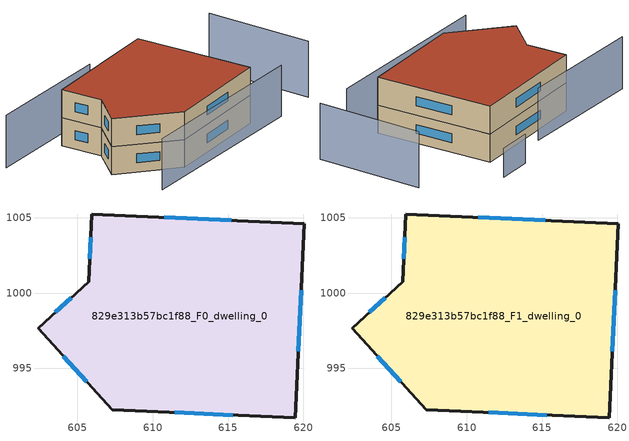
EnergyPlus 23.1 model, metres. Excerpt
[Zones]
829e313b57bc1f88_F0_dwelling_0
 floor ground (EU_floor_Construction): 620.04,1004.61 619.46,991.72 607.32,992.27 602.38,997.67 605.75,1000.75 605.95,1005.25 z0
 wall outside (EU_wall_Construction): 602.38,997.67 607.32,992.27 619.46,991.72 620.04,1004.61 605.95,1005.25 605.75,1000.75 602.38,997.67 z0:3
 window (EU_Window_Construction): 604.07,995.82 605.63,994.12 / 604.6,999.7 603.53,998.73 / 605.88,1003.71 605.82,1002.29 / 615.22,1004.83 610.77,1005.03 / 619.66,996.14 619.84,1000.2 / 611.48,992.08 615.3,991.91 z1.03:1.97
829e313b57bc1f88_F1_dwelling_0
 floor to 829e313b57bc1f88_F0_dwelling_0 (EU_floor_Construction): 620.04,1004.61 619.46,991.72 607.32,992.27 602.38,997.67 605.75,1000.75 605.95,1005.25 z3
 wall outside (EU_wall_Construction): 602.38,997.67 607.32,992.27 619.46,991.72 620.04,1004.61 605.95,1005.25 605.75,1000.75 602.38,997.67 z3:6
 window (EU_Window_Construction): 604.07,995.82 605.63,994.12 / 604.6,999.7 603.53,998.73 / 605.88,1003.71 605.82,1002.29 / 615.22,1004.83 610.77,1005.03 / 619.66,996.14 619.84,1000.2 / 611.48,992.08 615.3,991.91 z4.03:4.97
 roof outside (EU_roof_Construction): 619.46,991.72 620.04,1004.61 605.95,1005.25 605.75,1000.75 602.38,997.67 607.32,992.27 z6
shading: 601.64,991.65 622.37,989.89 z0:5.5; 627.57,989.78 628.67,1001.43 z0:6; 613.3,1006.19 598.81,1007.51 z0:5.6; 622.49,1007.47 618.59,1007.69 z0:3.1
[Building]
EU S2 Campaign: North Axis=0; Terrain=City; Solar Distribution=FullExterior
[Site:Location]
Cape.Town.Intl.AP: Latitude=-33.965; Longitude=18.602; Time Zone=2; Elevation=46
[SizingPeriod:WeatherFileDays]
AnnualSizingPeriod: Begin Month=1; Begin Day of Month=1; End Month=12; End Day of Month=31; Day of Week for Start Day=Monday; Use Weather File Daylight Saving Period=No; Use Weather File Rain and Snow Indicators=No
[MATERIAL]
EU_InternalMass_Material: Roughness=MediumRough; Thickness=0.1; Conductivity=1; Density=1800; Specific Heat=900; Thermal Absorptance=0.9; Solar Absorptance=0.7; Visible Absorptance=0.7
[MATERIAL:NOMASS] Roughness=MediumRough; Thermal Absorptance=0.9; Solar Absorptance=0.7; Visible Absorptance=0.7
Name | Thermal Resistance
EU_wall_NoMass | 0.493876
EU_roof_NoMass | 0.449382
EU_floor_NoMass | 1.25
[WINDOWMATERIAL:SIMPLEGLAZINGSYSTEM]
EU_Window_SimpleGlazing: UFactor=4.4; Solar Heat Gain Coefficient=0.85; Visible Transmittance=0.85
[CONSTRUCTION]
EU_wall_Construction: EU_wall_NoMass
EU_roof_Construction: EU_roof_NoMass
EU_floor_Construction: EU_floor_NoMass
EU_Window_Construction: EU_Window_SimpleGlazing
EU_InternalMass_Construction: EU_InternalMass_Material
[ZONE] Type=1; Multiplier=1; Ceiling Height=autocalculate; Volume=571.463; Floor Area=autocalculate; Part of Total Floor Area=Yes
829e313b57bc1f88_F0_dwelling_0; 829e313b57bc1f88_F1_dwelling_0
[INTERNALMASS] Construction=EU_InternalMass_Construction; Surface Area=190.488
Name | Zone or ZoneList
829e313b57bc1f88_F0_dwelling_0_EU_InternalMass | 829e313b57bc1f88_F0_dwelling_0
829e313b57bc1f88_F1_dwelling_0_EU_InternalMass | 829e313b57bc1f88_F1_dwelling_0
[OTHEREQUIPMENT] Fuel Type=Electricity; Design Level Calculation Method=Watts/Area; Power per Zone Floor Area=1; Fraction Latent=0; Fraction Radiant=0; Fraction Lost=0; Carbon Dioxide Generation Rate=0; EndUse Subcategory=EU_Step8_InternalGains
Name | Zone or ZoneList or Space or SpaceList | Schedule
EU_Step8_InternalGain_829e313b57bc1f88_F0_dwelling_0_f000 | 829e313b57bc1f88_F0_dwelling_0 | EU_Step8_GainSchedule_829e313b57bc1f88_F0_dwelling_0_f000
EU_Step8_InternalGain_829e313b57bc1f88_F1_dwelling_0_f000 | 829e313b57bc1f88_F1_dwelling_0 | EU_Step8_GainSchedule_829e313b57bc1f88_F1_dwelling_0_f000
[ZONEVENTILATION:DESIGNFLOWRATE] Schedule=EU_AlwaysOn; Design Flow Rate Calculation Method=AirChanges/Hour; Air Changes per Hour=0.64; Ventilation Type=Natural; Fan Pressure Rise=0; Fan Total Efficiency=1; Constant Term Coefficient=1; Temperature Term Coefficient=0; Velocity Term Coefficient=0; Velocity Squared Term Coefficient=0; Minimum Indoor Temperature=-100; Maximum Indoor Temperature=100; Delta Temperature=-100; Minimum Outdoor Temperature=-100; Maximum Outdoor Temperature=100; Maximum Wind Speed=40
Name | Zone or ZoneList or Space or SpaceList
EU_ConstantAir_829e313b57bc1f88_F0_dwelling_0 | 829e313b57bc1f88_F0_dwelling_0
EU_ConstantAir_829e313b57bc1f88_F1_dwelling_0 | 829e313b57bc1f88_F1_dwelling_0
[HVACTEMPLATE:THERMOSTAT] Constant Heating Setpoint=20; Constant Cooling Setpoint=50
EU_HeatOnly_829e313b57bc1f88_F0_dwelling_0; EU_HeatOnly_829e313b57bc1f88_F1_dwelling_0
[HVACTEMPLATE:ZONE:IDEALLOADSAIRSYSTEM] System Availability Schedule=EU_AlwaysOn; Maximum Heating Supply Air Temperature=50; Minimum Cooling Supply Air Temperature=13; Maximum Heating Supply Air Humidity Ratio=0.0156; Minimum Cooling Supply Air Humidity Ratio=0.0077; Heating Limit=NoLimit; Cooling Limit=NoLimit; Heating Availability Schedule=EU_AlwaysOn; Cooling Availability Schedule=EU_CoolingOff; Dehumidification Control Type=ConstantSensibleHeatRatio; Cooling Sensible Heat Ratio=0.7; Dehumidification Setpoint=60; Humidification Control Type=None; Humidification Setpoint=30; Outdoor Air Method=None; Outdoor Air Flow Rate per Person=0.00944; Outdoor Air Flow Rate per Zone Floor Area=0; Outdoor Air Flow Rate per Zone=0; Demand Controlled Ventilation Type=None; Outdoor Air Economizer Type=NoEconomizer; Heat Recovery Type=None; Sensible Heat Recovery Effectiveness=0.7; Latent Heat Recovery Effectiveness=0.65
Name | Template Thermostat
829e313b57bc1f88_F0_dwelling_0 | EU_HeatOnly_829e313b57bc1f88_F0_dwelling_0
829e313b57bc1f88_F1_dwelling_0 | EU_HeatOnly_829e313b57bc1f88_F1_dwelling_0
[SIZING:ZONE] Zone Cooling Design Supply Air Temperature Input Method=SupplyAirTemperature; Zone Cooling Design Supply Air Temperature=13; Zone Heating Design Supply Air Temperature Input Method=SupplyAirTemperature; Zone Heating Design Supply Air Temperature=50; Zone Cooling Design Supply Air Humidity Ratio=0.008; Zone Heating Design Supply Air Humidity Ratio=0.008; Cooling Design Air Flow Method=DesignDay; Cooling Design Air Flow Rate=0; Cooling Minimum Air Flow per Zone Floor Area=0.000762; Cooling Minimum Air Flow=0; Cooling Minimum Air Flow Fraction=0.2; Heating Design Air Flow Method=DesignDay; Heating Design Air Flow Rate=0; Heating Maximum Air Flow per Zone Floor Area=0.002032; Heating Maximum Air Flow=0.141576; Heating Maximum Air Flow Fraction=0.3; Account for Dedicated Outdoor Air System=No; Dedicated Outdoor Air System Control Strategy=NeutralSupplyAir; Dedicated Outdoor Air Low Setpoint Temperature for Design=autosize; Dedicated Outdoor Air High Setpoint Temperature for Design=autosize; Zone Load Sizing Method=Sensible Load Only No Latent Load; Zone Latent Cooling Design Supply Air Humidity Ratio Input Method=HumidityRatioDifference; Zone Cooling Design Supply Air Humidity Ratio Difference=0.005; Zone Latent Heating Design Supply Air Humidity Ratio Input Method=HumidityRatioDifference; Zone Humidification Design Supply Air Humidity Ratio Difference=0.005
829e313b57bc1f88_F0_dwelling_0; 829e313b57bc1f88_F1_dwelling_0
[SCHEDULE:CONSTANT]
Name | Hourly Value
EU_AlwaysOn | 1
EU_CoolingOff | 0
[SCHEDULE:FILE] Column Number=1; Rows to Skip at Top=0; Number of Hours of Data=8760; Column Separator=Comma; Interpolate to Timestep=No; Minutes per Item=60; Adjust Schedule for Daylight Savings=Yes
Name | File
EU_Step8_GainSchedule_829e313b57bc1f88_F0_dwelling_0_f000 | ../../schedules/829e313b57bc1f88/829e313b57bc1f88_F0_dwelling_0_f000_gain.csv
EU_Step8_GainSchedule_829e313b57bc1f88_F1_dwelling_0_f000 | ../../schedules/829e313b57bc1f88/829e313b57bc1f88_F1_dwelling_0_f000_gain.csv
